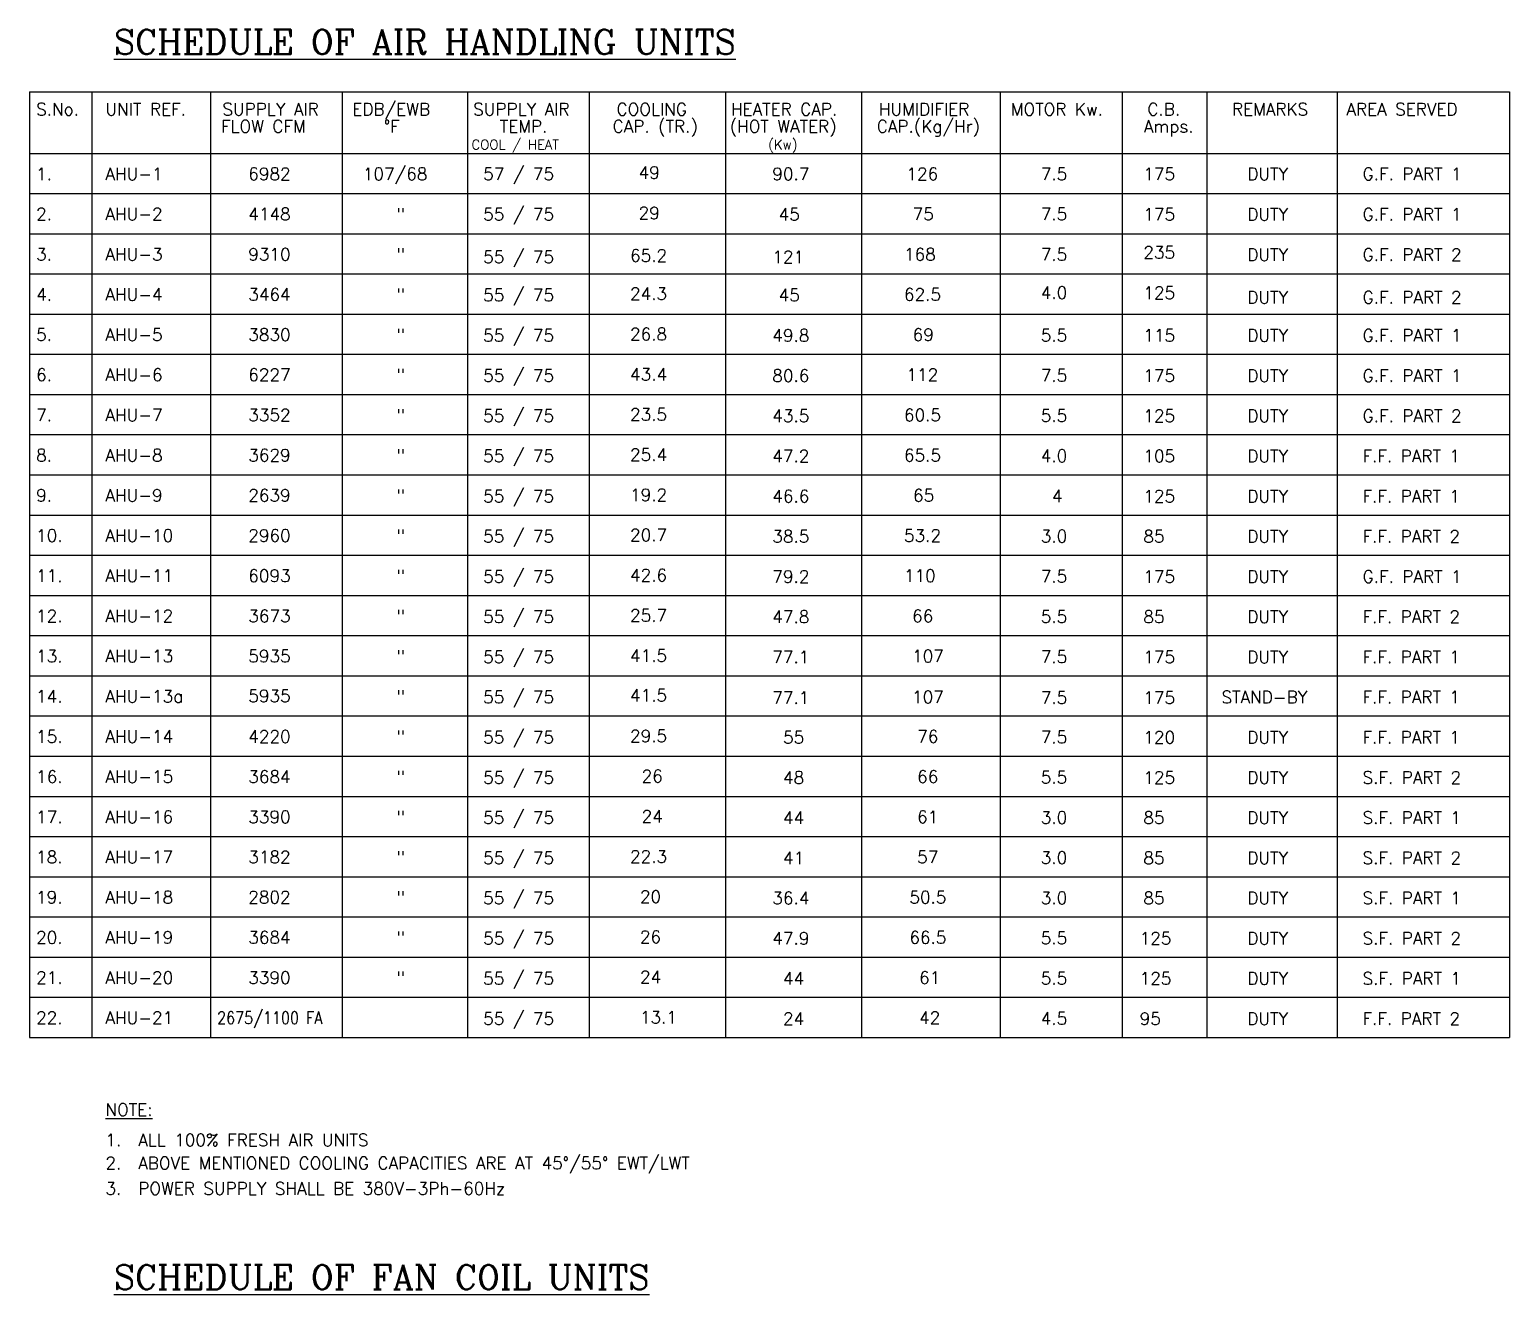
# Model space of a CAD drawing. Extents: x -665.2 to -586, y -323.8 to -256.8.
# Drawn here: x -665.17 to -629, y -287.68 to -256.79 of the extents above; entities that cross this region are included whole.
import ezdxf

# ---------------------------------------------------------------- set-up
doc = ezdxf.new("R2010")
doc.units = 0
doc.header["$MEASUREMENT"] = 0
doc.layers.add('a-roof', color=6, linetype='CONTINUOUS')
doc.layers.add('TXT1', color=2, linetype='CONTINUOUS')
doc.styles.add('ROMANC', font='ROMANC.SHX')
doc.styles.add('ROMANS', font='ROMANS.SHX', dxfattribs={"width": 0.6})

msp = doc.modelspace()

# ---------------------------------------------------------------- linework, layer by layer
at = {"layer": 'a-roof', "color": 2}
for p, q in [((-665.169, -258.303), (-628.995, -258.303)), ((-665.169, -258.303), (-665.169, -281.408)), ((-663.646, -258.303), (-663.646, -281.408)), ((-660.75, -258.303), (-660.75, -281.408)), ((-657.532, -258.303), (-657.532, -281.408)), ((-654.465, -258.303), (-654.465, -281.408)), ((-651.487, -258.303), (-651.487, -281.408)), ((-648.154, -258.303), (-648.154, -281.408)), ((-644.837, -258.303), (-644.837, -281.408)), ((-641.445, -258.303), (-641.445, -281.408)), ((-638.462, -258.303), (-638.462, -281.408)), ((-636.394, -258.303), (-636.394, -281.408)), ((-633.208, -258.303), (-633.208, -281.408)), ((-628.995, -258.303), (-628.995, -281.408)), ((-665.169, -281.408), (-628.995, -281.408))]:
    msp.add_line(p, q, dxfattribs=at)
at = {"layer": 'a-roof', "color": 3}
for p, q in [((-665.169, -259.809), (-628.995, -259.809)), ((-665.169, -260.791), (-628.995, -260.791)), ((-665.169, -261.773), (-628.995, -261.773)), ((-665.169, -262.754), (-628.995, -262.754)), ((-665.169, -263.736), (-628.995, -263.736)), ((-665.169, -264.718), (-628.995, -264.718)), ((-665.169, -265.7), (-628.995, -265.7)), ((-665.169, -266.681), (-628.995, -266.681)), ((-665.169, -267.663), (-628.995, -267.663)), ((-665.169, -268.645), (-628.995, -268.645)), ((-665.169, -269.627), (-628.995, -269.627)), ((-665.169, -270.608), (-628.995, -270.608)), ((-665.169, -271.59), (-628.995, -271.59)), ((-665.169, -272.572), (-628.995, -272.572)), ((-665.169, -273.554), (-628.995, -273.554)), ((-665.169, -274.535), (-628.995, -274.535)), ((-665.169, -275.517), (-628.995, -275.517)), ((-665.169, -276.499), (-628.995, -276.499)), ((-665.169, -277.481), (-628.995, -277.481)), ((-665.169, -278.462), (-628.995, -278.462)), ((-665.169, -279.444), (-628.995, -279.444)), ((-665.169, -280.426), (-628.995, -280.426))]:
    msp.add_line(p, q, dxfattribs=at)

# ---------------------------------------------------------------- texts
at = {"layer": 'TXT1', "color": 6, "style": 'ROMANC'}
for s, p in [('%%uSCHEDULE OF AIR HANDLING UNITS', (-663.106, -257.386)), ('%%uSCHEDULE OF FAN COIL UNITS', (-663.106, -287.564))]:
    msp.add_text(s, height=0.6, dxfattribs=at).set_placement(p)
at = {"layer": 'TXT1', "style": 'ROMANS'}
for s, height, p in [('S.No.', 0.3019, (-665.009, -258.882)), ('UNIT REF.', 0.3019, (-663.315, -258.882)), ('SUPPLY AIR  ', 0.30187, (-660.456, -258.882)), ('EDB/EWB', 0.3019, (-657.281, -258.882)), ('SUPPLY AIR', 0.3019, (-654.326, -258.882)), ('COOLING', 0.3019, (-650.821, -258.882)), ('HEATER CAP.', 0.30187, (-648.026, -258.882)), ('HUMIDIFIER', 0.3019, (-644.41, -258.882)), ('MOTOR Kw.', 0.3019, (-641.183, -258.882)), ('C.B.', 0.3019, (-637.845, -258.882)), ('REMARKS', 0.3019, (-635.777, -258.882)), ('AREA SERVED', 0.30187, (-632.979, -258.882)), ('  FLOW CFM', 0.3019, (-660.904, -259.3)), ('%%dF', 0.3019, (-656.509, -259.3)), ('TEMP.', 0.3019, (-653.676, -259.3)), ('CAP. (TR.)', 0.3019, (-650.917, -259.3)), ('(HOT WATER)', 0.30187, (-648.055, -259.3)), ('CAP.(Kg/Hr)', 0.30187, (-644.46, -259.3)), ('Amps.', 0.3019, (-637.932, -259.3)), ('COOL / HEAT', 0.2364, (-654.366, -259.713)), ('(Kw)', 0.2364, (-647.115, -259.713)), ('1.', 0.3019, (-665.009, -260.462)), ('AHU-1', 0.3019, (-663.315, -260.462)), ('6982', 0.3019, (-659.823, -260.462)), ('107/68', 0.3019, (-657.023, -260.462)), ('57 / 75', 0.3019, (-654.081, -260.462)), ('49', 0.3019, (-650.282, -260.429)), ('90.7', 0.3019, (-647.013, -260.462)), ('126', 0.3019, (-643.734, -260.462)), ('7.5', 0.3019, (-640.451, -260.462)), ('175', 0.3019, (-637.943, -260.462)), ('DUTY', 0.3019, (-635.402, -260.462)), ('G.F. PART 1', 0.30187, (-632.583, -260.462)), ('2.', 0.3019, (-665.009, -261.443)), ('AHU-2', 0.3019, (-663.315, -261.443)), ('4148', 0.3019, (-659.823, -261.443)), ('"', 0.302, (-656.2, -261.448)), ('55 / 75', 0.3019, (-654.081, -261.448)), ('29', 0.3019, (-650.282, -261.415)), ('45', 0.3019, (-646.858, -261.448)), ('75', 0.3019, (-643.583, -261.443)), ('7.5', 0.3019, (-640.451, -261.443)), ('175', 0.3019, (-637.943, -261.448)), ('DUTY', 0.3019, (-635.402, -261.448)), ('G.F. PART 1', 0.30187, (-632.583, -261.448)), ('3.', 0.3019, (-665.009, -262.425)), ('AHU-3', 0.3019, (-663.315, -262.425)), ('9310', 0.3019, (-659.823, -262.425)), ('"', 0.302, (-656.2, -262.43)), ('55 / 75', 0.3019, (-654.081, -262.49)), ('65.2', 0.3019, (-650.491, -262.457)), ('121', 0.3019, (-647.013, -262.49)), ('168', 0.3019, (-643.795, -262.425)), ('7.5', 0.3019, (-640.451, -262.43)), ('235', 0.3019, (-637.943, -262.38)), ('DUTY', 0.3019, (-635.402, -262.435)), ('G.F. PART 2', 0.30187, (-632.583, -262.435)), ('4.', 0.3019, (-665.009, -263.407)), ('AHU-4', 0.3019, (-663.315, -263.407)), ('3464', 0.3019, (-659.823, -263.407)), ('"', 0.302, (-656.2, -263.412)), ('55 / 75', 0.3019, (-654.081, -263.422)), ('24.3', 0.3019, (-650.491, -263.389)), ('45', 0.3019, (-646.858, -263.422)), ('62.5', 0.3019, (-643.795, -263.407)), ('4.0', 0.3019, (-640.451, -263.362)), ('125', 0.3019, (-637.943, -263.367)), ('DUTY', 0.3019, (-635.402, -263.477)), ('G.F. PART 2', 0.30187, (-632.583, -263.477)), ('55 / 75', 0.3019, (-654.081, -264.409)), ('5.', 0.3019, (-665.009, -264.389)), ('AHU-5', 0.3019, (-663.315, -264.389)), ('3830', 0.3019, (-659.823, -264.389)), ('"', 0.302, (-656.2, -264.394)), ('26.8', 0.3019, (-650.491, -264.376)), ('49.8', 0.3019, (-647.013, -264.409)), ('69', 0.3019, (-643.583, -264.389)), ('5.5', 0.3019, (-640.451, -264.404)), ('115', 0.3019, (-637.943, -264.409)), ('DUTY', 0.3019, (-635.402, -264.409)), ('G.F. PART 1', 0.30187, (-632.583, -264.409)), ('6.', 0.3019, (-665.009, -265.37)), ('AHU-6', 0.3019, (-663.315, -265.37)), ('6227', 0.3019, (-659.823, -265.37)), ('"', 0.302, (-656.2, -265.375)), ('55 / 75', 0.3019, (-654.081, -265.39)), ('43.4', 0.3019, (-650.491, -265.357)), ('80.6', 0.3019, (-647.013, -265.39)), ('112', 0.3019, (-643.734, -265.37)), ('7.5', 0.3019, (-640.451, -265.385)), ('175', 0.3019, (-637.943, -265.39)), ('DUTY', 0.3019, (-635.402, -265.39)), ('G.F. PART 1', 0.30187, (-632.583, -265.39)), ('7.', 0.3019, (-665.009, -266.352)), ('AHU-7', 0.3019, (-663.315, -266.352)), ('3352', 0.3019, (-659.823, -266.352)), ('"', 0.302, (-656.2, -266.357)), ('55 / 75', 0.3019, (-654.081, -266.372)), ('23.5', 0.3019, (-650.491, -266.339)), ('43.5', 0.3019, (-647.013, -266.372)), ('60.5', 0.3019, (-643.795, -266.352)), ('5.5', 0.3019, (-640.451, -266.367)), ('125', 0.3019, (-637.943, -266.372)), ('DUTY', 0.3019, (-635.402, -266.372)), ('G.F. PART 2', 0.30187, (-632.583, -266.372)), ('8.', 0.3019, (-665.009, -267.334)), ('AHU-8', 0.3019, (-663.315, -267.334)), ('3629', 0.3019, (-659.823, -267.334)), ('"', 0.302, (-656.2, -267.339)), ('55 / 75', 0.3019, (-654.081, -267.354)), ('25.4', 0.3019, (-650.491, -267.321)), ('47.2', 0.3019, (-647.013, -267.354)), ('65.5', 0.3019, (-643.795, -267.334)), ('4.0', 0.3019, (-640.451, -267.349)), ('105', 0.3019, (-637.943, -267.354)), ('DUTY', 0.3019, (-635.402, -267.354)), ('F.F. PART 1', 0.30187, (-632.583, -267.354)), ('9.', 0.3019, (-665.009, -268.316)), ('AHU-9', 0.3019, (-663.315, -268.316)), ('2639', 0.3019, (-659.823, -268.316)), ('"', 0.302, (-656.2, -268.321)), ('55 / 75', 0.3019, (-654.081, -268.336)), ('19.2', 0.3019, (-650.491, -268.303)), ('46.6', 0.3019, (-647.013, -268.336)), ('65', 0.3019, (-643.574, -268.316)), ('4', 0.302, (-640.18, -268.331)), ('125', 0.3019, (-637.943, -268.336)), ('DUTY', 0.3019, (-635.402, -268.336)), ('F.F. PART 1', 0.30187, (-632.583, -268.336)), ('10.', 0.3019, (-665.009, -269.297)), ('AHU-10', 0.3019, (-663.315, -269.297)), ('2960', 0.3019, (-659.823, -269.297)), ('"', 0.302, (-656.2, -269.302)), ('55 / 75', 0.3019, (-654.081, -269.317)), ('20.7', 0.3019, (-650.491, -269.284)), ('38.5', 0.3019, (-647.013, -269.317)), ('53.2', 0.3019, (-643.795, -269.297)), ('3.0', 0.3019, (-640.451, -269.312)), ('85', 0.3019, (-637.943, -269.317)), ('DUTY', 0.3019, (-635.402, -269.317)), ('F.F. PART 2', 0.30187, (-632.583, -269.317)), ('11.', 0.3019, (-665.009, -270.279)), ('AHU-11', 0.3019, (-663.315, -270.279)), ('6093', 0.3019, (-659.823, -270.279)), ('"', 0.302, (-656.2, -270.284)), ('55 / 75', 0.3019, (-654.081, -270.299)), ('42.6', 0.3019, (-650.491, -270.266)), ('79.2', 0.3019, (-647.013, -270.299)), ('110', 0.3019, (-643.795, -270.279)), ('7.5', 0.3019, (-640.451, -270.294)), ('175', 0.3019, (-637.943, -270.299)), ('DUTY', 0.3019, (-635.402, -270.299)), ('G.F. PART 1', 0.30187, (-632.583, -270.299)), ('55 / 75', 0.3019, (-654.081, -271.281)), ('12.', 0.3019, (-665.009, -271.261)), ('AHU-12', 0.3019, (-663.315, -271.261)), ('3673', 0.3019, (-659.823, -271.261)), ('"', 0.302, (-656.2, -271.266)), ('25.7', 0.3019, (-650.491, -271.248)), ('47.8', 0.3019, (-647.013, -271.281)), ('66', 0.3019, (-643.596, -271.261)), ('5.5', 0.3019, (-640.451, -271.276)), ('85', 0.3019, (-637.943, -271.281)), ('DUTY', 0.3019, (-635.402, -271.281)), ('F.F. PART 2', 0.30187, (-632.583, -271.281)), ('13.', 0.3019, (-665.009, -272.243)), ('AHU-13', 0.3019, (-663.315, -272.243)), ('5935', 0.3019, (-659.823, -272.243)), ('"', 0.302, (-656.2, -272.248)), ('55 / 75', 0.3019, (-654.081, -272.263)), ('41.5', 0.3019, (-650.491, -272.23)), ('77.1', 0.3019, (-647.013, -272.263)), ('107', 0.3019, (-643.596, -272.243)), ('7.5', 0.3019, (-640.451, -272.258)), ('175', 0.3019, (-637.943, -272.263)), ('DUTY', 0.3019, (-635.402, -272.263)), ('F.F. PART 1', 0.30187, (-632.583, -272.263)), ('14.', 0.3019, (-665.009, -273.224)), ('AHU-13a', 0.3019, (-663.315, -273.224)), ('5935', 0.3019, (-659.823, -273.213)), ('"', 0.302, (-656.2, -273.229)), ('55 / 75', 0.3019, (-654.081, -273.244)), ('41.5', 0.3019, (-650.491, -273.2)), ('77.1', 0.3019, (-647.013, -273.259)), ('107', 0.3019, (-643.596, -273.24)), ('7.5', 0.3019, (-640.451, -273.254)), ('175', 0.3019, (-637.943, -273.259)), ('STAND-BY', 0.3019, (-636.033, -273.244)), ('F.F. PART 1', 0.30187, (-632.583, -273.244)), ('15.', 0.3019, (-665.009, -274.206)), ('AHU-14', 0.3019, (-663.315, -274.206)), ('4220', 0.3019, (-659.823, -274.206)), ('"', 0.302, (-656.2, -274.211)), ('55 / 75', 0.3019, (-654.081, -274.226)), ('29.5', 0.3019, (-650.491, -274.193)), ('55', 0.3019, (-646.751, -274.226)), ('76', 0.3019, (-643.472, -274.206)), ('7.5', 0.3019, (-640.451, -274.221)), ('120', 0.3019, (-637.943, -274.226)), ('DUTY', 0.3019, (-635.402, -274.226)), ('F.F. PART 1', 0.30187, (-632.583, -274.226)), ('16.', 0.3019, (-665.009, -275.188)), ('AHU-15', 0.3019, (-663.315, -275.188)), ('3684', 0.3019, (-659.823, -275.188)), ('"', 0.302, (-656.2, -275.193)), ('55 / 75', 0.3019, (-654.081, -275.208)), ('26', 0.3019, (-650.208, -275.175)), ('48', 0.3019, (-646.751, -275.208)), ('66', 0.3019, (-643.472, -275.188)), ('5.5', 0.3019, (-640.451, -275.203)), ('125', 0.3019, (-637.943, -275.208)), ('DUTY', 0.3019, (-635.402, -275.208)), ('S.F. PART 2', 0.30187, (-632.583, -275.208)), ('17.', 0.3019, (-665.009, -276.17)), ('AHU-16', 0.3019, (-663.315, -276.17)), ('3390', 0.3019, (-659.823, -276.17)), ('"', 0.302, (-656.2, -276.175)), ('55 / 75', 0.3019, (-654.081, -276.19)), ('24', 0.3019, (-650.208, -276.157)), ('44', 0.3019, (-646.751, -276.19)), ('61', 0.3019, (-643.472, -276.17)), ('3.0', 0.3019, (-640.451, -276.185)), ('85', 0.3019, (-637.943, -276.19)), ('DUTY', 0.3019, (-635.402, -276.19)), ('S.F. PART 1', 0.30187, (-632.583, -276.19)), ('18.', 0.3019, (-665.009, -277.151)), ('AHU-17', 0.3019, (-663.315, -277.151)), ('3182', 0.3019, (-659.823, -277.151)), ('"', 0.302, (-656.2, -277.156)), ('55 / 75', 0.3019, (-654.081, -277.171)), ('22.3', 0.3019, (-650.491, -277.138)), ('41', 0.3019, (-646.751, -277.171)), ('57', 0.3019, (-643.472, -277.151)), ('3.0', 0.3019, (-640.451, -277.166)), ('85', 0.3019, (-637.943, -277.171)), ('DUTY', 0.3019, (-635.402, -277.171)), ('S.F. PART 2', 0.30187, (-632.583, -277.171)), ('55 / 75', 0.3019, (-654.081, -278.153)), ('19.', 0.3019, (-665.009, -278.133)), ('AHU-18', 0.3019, (-663.315, -278.133)), ('2802', 0.3019, (-659.823, -278.133)), ('"', 0.302, (-656.2, -278.138)), ('20', 0.3019, (-650.249, -278.12)), ('36.4', 0.3019, (-647.013, -278.153)), ('50.5', 0.3019, (-643.663, -278.133)), ('3.0', 0.3019, (-640.451, -278.148)), ('85', 0.3019, (-637.943, -278.153)), ('DUTY', 0.3019, (-635.402, -278.153)), ('S.F. PART 1', 0.30187, (-632.583, -278.153)), ('20.', 0.3019, (-665.009, -279.115)), ('AHU-19', 0.3019, (-663.315, -279.115)), ('3684', 0.3019, (-659.823, -279.115)), ('"', 0.302, (-656.2, -279.12)), ('55 / 75', 0.3019, (-654.081, -279.135)), ('26', 0.3019, (-650.249, -279.102)), ('47.9', 0.3019, (-647.013, -279.135)), ('66.5', 0.3019, (-643.663, -279.115)), ('5.5', 0.3019, (-640.451, -279.13)), ('125', 0.3019, (-638.033, -279.135)), ('DUTY', 0.3019, (-635.402, -279.135)), ('S.F. PART 2', 0.30187, (-632.583, -279.135)), ('21.', 0.3019, (-665.009, -280.097)), ('AHU-20', 0.3019, (-663.315, -280.097)), ('3390', 0.3019, (-659.823, -280.097)), ('"', 0.302, (-656.2, -280.102)), ('55 / 75', 0.3019, (-654.081, -280.117)), ('24', 0.3019, (-650.249, -280.084)), ('44', 0.3019, (-646.751, -280.117)), ('61', 0.3019, (-643.425, -280.097)), ('5.5', 0.3019, (-640.451, -280.112)), ('125', 0.3019, (-638.033, -280.117)), ('DUTY', 0.3019, (-635.402, -280.117)), ('S.F. PART 1', 0.30187, (-632.583, -280.117)), ('22.', 0.3019, (-665.009, -281.078)), ('AHU-21', 0.3019, (-663.315, -281.078)), ('55 / 75', 0.3019, (-654.081, -281.098)), ('13.1', 0.3019, (-650.249, -281.065)), ('24', 0.3019, (-646.751, -281.098)), ('42', 0.3019, (-643.425, -281.078)), ('4.5', 0.3019, (-640.451, -281.093)), ('95', 0.3019, (-638.033, -281.098)), ('DUTY', 0.3019, (-635.402, -281.098)), ('F.F. PART 2', 0.30187, (-632.583, -281.098)), ('%%uNOTE:', 0.3019, (-663.315, -283.324)), ('1.  ALL 100% FRESH AIR UNITS', 0.30187, (-663.315, -284.064)), ('2.  ABOVE MENTIONED COOLING CAPACITIES ARE AT 45%%d/55%%d EWT/LWT', 0.30187, (-663.315, -284.628)), ('3.  POWER SUPPLY SHALL BE 380V-3Ph-60Hz', 0.30187, (-663.315, -285.248))]:
    msp.add_text(s, height=height, dxfattribs=at).set_placement(p)
at = {"layer": 'TXT1', "style": 'ROMANS', "width": 0.85}
msp.add_text('2675/1100 FA', height=0.30187, dxfattribs=at).set_placement((-660.585, -281.078))

doc.saveas('drawing.dxf')
